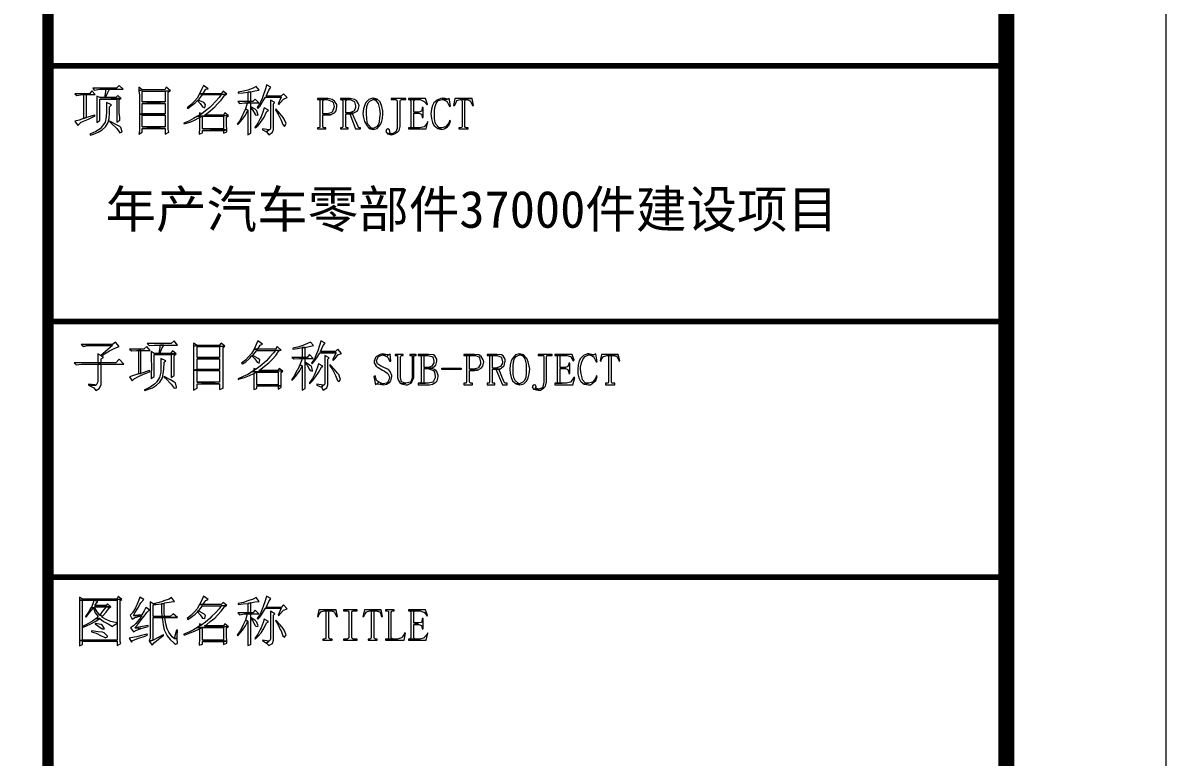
# Model space of a CAD drawing. Header units: millimetres. Extents: x 53009415 to 54059915, y 20499171 to 20796171.
# Drawn here: x 53604129 to 53639915, y 20574535 to 20597520 of the extents above; entities that cross this region are included whole.
import ezdxf

# ---------------------------------------------------------------- set-up
doc = ezdxf.new("R2010")
doc.units = ezdxf.units.MM
doc.header["$LTSCALE"] = 1000
doc.layers.add('PUB_TEXT', color=7, linetype='Continuous')
doc.layers.add('ROAD', color=2, linetype='Continuous')
doc.layers.add('PUB_TITLE', color=7, linetype='Continuous', lineweight=20)
doc.styles.add('HZST', font='')
doc.styles.get('HZST').set_extended_font_data('SimSun')

# ---------------------------------------------------------------- blocks, each defined once
blk = doc.blocks.new('a1')
at = {"layer": 'PUB_TITLE'}
for points in [[(50422310, 18549330), (50506410, 18549330), (50506410, 18608730), (50422310, 18608730)], [(50499410, 18550330), (50505410, 18550330), (50505410, 18607730), (50499410, 18607730)]]:
    blk.add_lwpolyline(points, close=True, dxfattribs=at)
at = {"layer": 'PUB_TITLE', "const_width": 100}
blk.add_lwpolyline([(50424810, 18550330), (50505410, 18550330), (50505410, 18607730), (50424810, 18607730)], close=True, dxfattribs=at)
at = {"layer": 'PUB_TITLE'}
for points, const_width in [([(50499410, 18607730), (50499410, 18550330)], 70), ([(50499410, 18568730), (50505410, 18568730)], 35), ([(50499410, 18567130), (50505410, 18567130)], 35), ([(50499410, 18565530), (50505410, 18565530)], 35)]:
    blk.add_lwpolyline(points, dxfattribs=dict(at, const_width=const_width))
at = {"layer": 'PUB_TITLE', "lineweight": 0}
for points in [[(50499684.7, 18568574.9), (50499669.4, 18568556.5), (50499577.5, 18568556.5), (50499589.8, 18568544.2), (50499589.8, 18568544.2), (50499623.5, 18568550.4), (50499632.7, 18568550.4), (50499651, 18568550.4), (50499706.2, 18568550.4)], [(50499856.2, 18568608.6), (50499837.9, 18568590.2), (50499690.9, 18568590.2), (50499700, 18568577.9), (50499700, 18568577.9), (50499733.7, 18568584.1), (50499770.5, 18568584.1), (50499795, 18568584.1), (50499880.7, 18568584.1)], [(50499795, 18568584.1), (50499770.5, 18568584.1), (50499770.5, 18568568.7), (50499764.4, 18568532), (50499733.7, 18568532), (50499770.5, 18568532), (50499782.7, 18568559.6)], [(50499978.8, 18568596.3), (50499978.8, 18568574.9), (50500000.2, 18568581)], [(50500150.3, 18568596.3), (50500141.1, 18568581), (50500000.2, 18568581), (50499978.8, 18568574.9), (50499981.8, 18568547.3), (50499981.8, 18568516.7), (50499981.8, 18568479.9), (50499981.8, 18568443.2), (50499981.8, 18568427.9), (50500000.2, 18568430.9), (50500000.2, 18568495.2), (50500144.1, 18568495.2), (50500000.2, 18568504.4), (50500000.2, 18568571.8), (50500144.1, 18568571.8), (50500177.8, 18568574.9)], [(50500177.8, 18568574.9), (50500144.1, 18568571.8), (50500144.1, 18568504.4), (50500000.2, 18568504.4), (50500144.1, 18568495.2), (50500144.1, 18568430.9), (50500000.2, 18568430.9), (50499981.8, 18568427.9), (50500144.1, 18568421.7), (50500144.1, 18568348.2), (50500000.2, 18568348.2), (50500144.1, 18568339), (50500144.1, 18568302.3), (50500165.6, 18568314.5), (50500162.5, 18568332.9), (50500162.5, 18568369.7), (50500162.5, 18568565.7)], [(50500505.6, 18568571.8), (50500493.3, 18568556.5), (50500380, 18568556.5), (50500358.5, 18568556.5), (50500343.2, 18568528.9), (50500327.9, 18568510.6), (50500303.4, 18568486), (50500282, 18568467.7), (50500285, 18568464.6), (50500306.5, 18568479.9), (50500331, 18568498.3), (50500346.3, 18568513.6), (50500349.4, 18568516.7), (50500355.5, 18568522.8), (50500376.9, 18568550.4), (50500493.3, 18568550.4), (50500530.1, 18568553.4)], [(50500383, 18568608.6), (50500373.9, 18568587.1), (50500358.5, 18568556.5), (50500380, 18568556.5), (50500398.4, 18568584.1), (50500413.7, 18568587.1)], [(50500713.8, 18568602.4), (50500695.4, 18568590.2), (50500661.8, 18568577.9), (50500634.2, 18568571.8), (50500600.5, 18568565.7), (50500600.5, 18568559.6), (50500631.1, 18568562.6), (50500661.8, 18568565.7), (50500680.1, 18568568.7), (50500704.6, 18568574.9), (50500732.2, 18568577.9)], [(50500680.1, 18568568.7), (50500661.8, 18568565.7), (50500661.8, 18568507.5), (50500680.1, 18568507.5)], [(50500778.1, 18568611.6), (50500778.1, 18568608.6), (50500768.9, 18568581), (50500756.7, 18568544.2), (50500750.6, 18568525.9), (50500738.3, 18568498.3), (50500719.9, 18568470.7), (50500723, 18568464.6), (50500735.3, 18568476.9), (50500753.6, 18568504.4), (50500772, 18568535.1), (50500870, 18568535.1), (50500775.1, 18568541.2), (50500793.5, 18568577.9), (50500805.7, 18568596.3)], [(50499651, 18568550.4), (50499632.7, 18568550.4), (50499632.7, 18568400.3), (50499651, 18568406.4)], [(50499776.6, 18568501.4), (50499776.6, 18568473.8), (50499776.6, 18568443.2), (50499773.6, 18568412.5), (50499773.6, 18568412.5), (50499767.4, 18568378.9), (50499752.1, 18568354.4), (50499752.1, 18568354.4), (50499736.8, 18568336), (50499709.2, 18568320.7), (50499672.5, 18568302.3), (50499675.5, 18568296.2), (50499693.9, 18568302.3), (50499724.5, 18568314.5), (50499749.1, 18568329.8), (50499770.5, 18568348.2), (50499785.8, 18568375.8), (50499785.8, 18568378.9), (50499791.9, 18568400.3), (50499795, 18568434), (50499795, 18568473.8), (50499807.2, 18568486)], [(50499715.4, 18568541.2), (50499715.4, 18568522.8), (50499715.4, 18568489.1), (50499715.4, 18568455.4), (50499715.4, 18568437), (50499715.4, 18568403.4), (50499715.4, 18568375.8), (50499733.7, 18568388), (50499733.7, 18568522.8), (50499840.9, 18568522.8), (50499868.5, 18568525.9), (50499770.5, 18568532), (50499733.7, 18568532)], [(50499847.1, 18568544.2), (50499834.8, 18568532), (50499770.5, 18568532), (50499868.5, 18568525.9)], [(50499868.5, 18568525.9), (50499840.9, 18568522.8), (50499840.9, 18568378.9), (50499859.3, 18568391.1), (50499859.3, 18568406.4), (50499856.2, 18568437), (50499856.2, 18568519.7)], [(50500530.1, 18568553.4), (50500493.3, 18568550.4), (50500481, 18568532), (50500459.6, 18568507.5), (50500435.1, 18568483), (50500422.9, 18568470.7), (50500395.3, 18568449.3), (50500373.9, 18568430.9), (50500358.5, 18568421.7), (50500346.3, 18568415.6), (50500508.6, 18568415.6), (50500508.6, 18568336), (50500376.9, 18568336), (50500530.1, 18568329.8), (50500527, 18568360.5), (50500527, 18568409.5), (50500539.2, 18568418.7), (50500389.2, 18568421.7), (50500401.4, 18568430.9), (50500425.9, 18568449.3), (50500453.5, 18568473.8), (50500471.9, 18568492.2), (50500493.3, 18568516.7), (50500514.7, 18568544.2)], [(50500349.4, 18568516.7), (50500346.3, 18568513.6), (50500361.6, 18568495.2), (50500376.9, 18568473.8), (50500392.2, 18568467.7), (50500395.3, 18568489.1), (50500386.1, 18568501.4)], [(50500707.7, 18568522.8), (50500692.4, 18568507.5), (50500680.1, 18568507.5), (50500661.8, 18568507.5), (50500597.4, 18568507.5), (50500609.7, 18568495.2), (50500609.7, 18568495.2), (50500640.3, 18568498.3), (50500658.7, 18568498.3), (50500680.1, 18568498.3), (50500729.1, 18568498.3)], [(50500680.1, 18568498.3), (50500658.7, 18568498.3), (50500655.6, 18568489.1), (50500646.4, 18568461.5), (50500661.8, 18568452.4), (50500661.8, 18568418.7), (50500661.8, 18568378.9), (50500661.8, 18568348.2), (50500661.8, 18568320.7), (50500661.8, 18568299.2), (50500680.1, 18568308.4), (50500680.1, 18568326.8), (50500680.1, 18568351.3), (50500680.1, 18568385), (50500680.1, 18568421.7), (50500680.1, 18568467.7), (50500680.1, 18568473.8)], [(50500885.3, 18568556.5), (50500870, 18568541.2), (50500775.1, 18568541.2), (50500870, 18568535.1), (50500851.6, 18568492.2), (50500854.7, 18568489.1), (50500863.9, 18568498.3), (50500885.3, 18568522.8), (50500906.8, 18568532)], [(50500802.6, 18568516.7), (50500802.6, 18568510.6), (50500802.6, 18568492.2), (50500802.6, 18568464.6), (50500802.6, 18568430.9), (50500802.6, 18568391.1), (50500802.6, 18568339), (50500799.6, 18568329.8), (50500793.5, 18568329.8), (50500778.1, 18568317.6), (50500793.5, 18568299.2), (50500814.9, 18568314.5), (50500821, 18568332.9), (50500821, 18568492.2), (50500830.2, 18568501.4)], [(50501161, 18568525.9), (50501096.7, 18568525.9), (50501096.7, 18568519.7), (50501102.8, 18568519.7), (50501157.9, 18568519.7), (50501167.1, 18568516.7), (50501188.5, 18568507.5), (50501194.7, 18568501.4), (50501200.8, 18568476.9), (50501197.7, 18568461.5), (50501188.5, 18568440.1), (50501182.4, 18568437), (50501157.9, 18568430.9), (50501130.4, 18568430.9), (50501179.4, 18568424.8), (50501203.9, 18568437), (50501213, 18568449.3), (50501219.2, 18568476.9), (50501219.2, 18568489.1), (50501203.9, 18568510.6), (50501188.5, 18568519.7)], [(50501102.8, 18568519.7), (50501112, 18568516.7), (50501112, 18568510.6), (50501112, 18568351.3), (50501112, 18568345.2), (50501102.8, 18568342.1), (50501096.7, 18568342.1), (50501096.7, 18568336), (50501148.7, 18568336), (50501148.7, 18568342.1), (50501139.5, 18568342.1), (50501133.4, 18568345.2), (50501130.4, 18568351.3), (50501130.4, 18568424.8), (50501164, 18568424.8), (50501179.4, 18568424.8), (50501130.4, 18568430.9), (50501130.4, 18568510.6), (50501133.4, 18568516.7), (50501139.5, 18568519.7), (50501157.9, 18568519.7)], [(50501301.9, 18568525.9), (50501240.6, 18568525.9), (50501240.6, 18568519.7), (50501246.7, 18568519.7), (50501295.7, 18568519.7), (50501301.9, 18568519.7), (50501326.4, 18568507.5), (50501329.4, 18568504.4), (50501335.6, 18568479.9), (50501335.6, 18568470.7), (50501326.4, 18568446.2), (50501323.3, 18568446.2), (50501298.8, 18568437), (50501274.3, 18568437), (50501320.2, 18568434), (50501344.7, 18568446.2), (50501350.9, 18568455.4), (50501357, 18568479.9), (50501353.9, 18568492.2), (50501341.7, 18568513.6), (50501329.4, 18568519.7)], [(50501246.7, 18568519.7), (50501252.9, 18568516.7), (50501255.9, 18568510.6), (50501255.9, 18568351.3), (50501252.9, 18568345.2), (50501246.7, 18568342.1), (50501240.6, 18568342.1), (50501240.6, 18568336), (50501289.6, 18568336), (50501289.6, 18568342.1), (50501283.5, 18568342.1), (50501277.4, 18568345.2), (50501274.3, 18568351.3), (50501274.3, 18568430.9), (50501298.8, 18568430.9), (50501317.2, 18568430.9), (50501320.2, 18568434), (50501274.3, 18568437), (50501274.3, 18568510.6), (50501277.4, 18568516.7), (50501283.5, 18568519.7), (50501295.7, 18568519.7)], [(50501445.8, 18568528.9), (50501442.8, 18568528.9), (50501418.3, 18568519.7), (50501399.9, 18568501.4), (50501393.8, 18568486), (50501384.6, 18568461.5), (50501381.5, 18568430.9), (50501384.6, 18568406.4), (50501390.7, 18568381.9), (50501402.9, 18568360.5), (50501402.9, 18568360.5), (50501421.3, 18568339), (50501445.8, 18568339), (50501433.6, 18568342.1), (50501415.2, 18568363.5), (50501409.1, 18568375.8), (50501406, 18568400.3), (50501402.9, 18568430.9), (50501402.9, 18568449.3), (50501406, 18568476.9), (50501415.2, 18568498.3), (50501424.4, 18568510.6), (50501445.8, 18568519.7), (50501470.3, 18568522.8)], [(50501470.3, 18568522.8), (50501445.8, 18568519.7), (50501461.1, 18568516.7), (50501476.4, 18568495.2), (50501479.5, 18568486), (50501485.6, 18568461.5), (50501488.7, 18568430.9), (50501485.6, 18568406.4), (50501482.6, 18568378.9), (50501476.4, 18568360.5), (50501467.3, 18568348.2), (50501445.8, 18568339), (50501421.3, 18568339), (50501445.8, 18568332.9), (50501445.8, 18568332.9), (50501470.3, 18568339), (50501488.7, 18568360.5), (50501497.9, 18568375.8), (50501504, 18568400.3), (50501507.1, 18568430.9), (50501507.1, 18568449.3), (50501500.9, 18568476.9), (50501491.8, 18568498.3), (50501488.7, 18568504.4)], [(50501651, 18568525.9), (50501559.1, 18568525.9), (50501559.1, 18568519.7), (50501586.7, 18568519.7), (50501592.8, 18568516.7), (50501595.9, 18568510.6), (50501595.9, 18568351.3), (50501595.9, 18568339), (50501586.7, 18568317.6), (50501565.3, 18568305.3), (50501534.6, 18568305.3), (50501559.1, 18568299.2), (50501574.5, 18568302.3), (50501599, 18568314.5), (50501608.1, 18568326.8), (50501614.3, 18568351.3), (50501614.3, 18568510.6), (50501617.3, 18568516.7), (50501623.5, 18568519.7), (50501651, 18568519.7)], [(50501773.5, 18568525.9), (50501666.3, 18568525.9), (50501666.3, 18568519.7), (50501672.5, 18568519.7), (50501739.8, 18568519.7), (50501761.3, 18568510.6), (50501764.3, 18568507.5), (50501782.7, 18568486), (50501785.8, 18568489.1)], [(50501672.5, 18568519.7), (50501678.6, 18568516.7), (50501681.6, 18568510.6), (50501681.6, 18568351.3), (50501678.6, 18568345.2), (50501672.5, 18568342.1), (50501709.2, 18568342.1), (50501703.1, 18568345.2), (50501700, 18568351.3), (50501700, 18568434), (50501730.7, 18568434), (50501700, 18568440.1), (50501700, 18568510.6), (50501703.1, 18568516.7), (50501709.2, 18568519.7), (50501739.8, 18568519.7)], [(50501880.7, 18568528.9), (50501868.5, 18568525.9), (50501847, 18568516.7), (50501825.6, 18568498.3), (50501816.4, 18568483), (50501810.3, 18568458.5), (50501807.2, 18568430.9), (50501810.3, 18568400.3), (50501816.4, 18568375.8), (50501825.6, 18568357.4), (50501828.7, 18568354.4), (50501850.1, 18568339), (50501874.6, 18568342.1), (50501856.2, 18568345.2), (50501837.8, 18568366.6), (50501834.8, 18568375.8), (50501828.7, 18568400.3), (50501828.7, 18568430.9), (50501828.7, 18568446.2), (50501831.7, 18568470.7), (50501840.9, 18568495.2), (50501853.2, 18568513.6), (50501877.7, 18568519.7), (50501908.3, 18568522.8), (50501896, 18568525.9)], [(50501920.5, 18568528.9), (50501914.4, 18568522.8), (50501908.3, 18568522.8), (50501877.7, 18568519.7), (50501883.8, 18568519.7), (50501905.2, 18568510.6), (50501911.4, 18568501.4), (50501923.6, 18568476.9), (50501929.7, 18568479.9)], [(50502064.5, 18568525.9), (50501957.3, 18568525.9), (50501948.1, 18568483), (50501954.2, 18568483), (50501960.4, 18568492.2), (50501969.5, 18568513.6), (50501991, 18568519.7)], [(50501991, 18568519.7), (50502000.2, 18568516.7), (50502003.2, 18568507.5), (50502003.2, 18568351.3), (50502000.2, 18568345.2), (50501991, 18568342.1), (50501981.8, 18568342.1), (50501981.8, 18568336), (50502040, 18568336), (50502040, 18568342.1), (50502030.8, 18568342.1), (50502024.7, 18568345.2), (50502018.6, 18568351.3), (50502018.6, 18568507.5), (50502021.6, 18568516.7), (50502033.9, 18568519.7)], [(50502064.5, 18568525.9), (50501991, 18568519.7), (50502033.9, 18568519.7), (50502055.3, 18568510.6), (50502055.3, 18568510.6), (50502067.6, 18568483), (50502073.7, 18568483)], [(50499703.1, 18568421.7), (50499651, 18568406.4), (50499632.7, 18568400.3), (50499605.1, 18568391.1), (50499577.5, 18568385), (50499595.9, 18568357.4), (50499611.2, 18568372.7), (50499614.3, 18568375.8), (50499632.7, 18568385), (50499663.3, 18568397.2), (50499706.2, 18568418.7)], [(50499981.8, 18568427.9), (50499981.8, 18568388), (50499981.8, 18568354.4), (50499981.8, 18568326.8), (50499978.8, 18568302.3), (50500000.2, 18568314.5), (50500000.2, 18568339), (50500144.1, 18568339), (50500000.2, 18568348.2), (50500000.2, 18568421.7), (50500144.1, 18568421.7)], [(50500358.5, 18568437), (50500358.5, 18568421.7), (50500373.9, 18568430.9)], [(50500517.8, 18568437), (50500508.6, 18568421.7), (50500389.2, 18568421.7), (50500539.2, 18568418.7)], [(50500646.4, 18568461.5), (50500631.1, 18568430.9), (50500628.1, 18568421.7), (50500612.7, 18568391.1), (50500594.4, 18568366.6), (50500597.4, 18568363.5), (50500606.6, 18568372.7), (50500628.1, 18568397.2), (50500646.4, 18568421.7), (50500661.8, 18568452.4)], [(50500680.1, 18568473.8), (50500680.1, 18568467.7), (50500689.3, 18568455.4), (50500707.7, 18568427.9), (50500707.7, 18568424.8), (50500723, 18568421.7), (50500726.1, 18568421.7), (50500716.9, 18568449.3), (50500707.7, 18568458.5)], [(50500762.8, 18568467.7), (50500756.7, 18568446.2), (50500744.4, 18568412.5), (50500738.3, 18568400.3), (50500723, 18568372.7), (50500704.6, 18568345.2), (50500707.7, 18568342.1), (50500726.1, 18568357.4), (50500744.4, 18568381.9), (50500762.8, 18568409.5), (50500778.1, 18568443.2), (50500790.4, 18568452.4)], [(50500836.3, 18568461.5), (50500833.3, 18568455.4), (50500851.6, 18568427.9), (50500863.9, 18568403.4), (50500870, 18568391.1), (50500879.2, 18568363.5), (50500891.5, 18568351.3), (50500900.6, 18568369.7), (50500888.4, 18568397.2), (50500882.3, 18568406.4), (50500863.9, 18568430.9)], [(50501317.2, 18568430.9), (50501298.8, 18568430.9), (50501335.6, 18568336), (50501366.2, 18568336), (50501366.2, 18568342.1), (50501360.1, 18568342.1), (50501353.9, 18568345.2), (50501350.9, 18568351.3)], [(50501758.2, 18568470.7), (50501752.1, 18568470.7), (50501752.1, 18568464.6), (50501749, 18568446.2), (50501730.7, 18568440.1), (50501700, 18568440.1), (50501730.7, 18568434), (50501749, 18568427.9), (50501752.1, 18568409.5), (50501752.1, 18568406.4), (50501758.2, 18568406.4)], [(50499798.1, 18568385), (50499795, 18568381.9), (50499813.4, 18568363.5), (50499834.8, 18568345.2), (50499840.9, 18568339), (50499859.3, 18568311.5), (50499874.6, 18568317.6), (50499874.6, 18568317.6), (50499865.4, 18568345.2), (50499859.3, 18568351.3), (50499834.8, 18568363.5)], [(50500346.3, 18568415.6), (50500321.8, 18568400.3), (50500291.2, 18568385), (50500260.5, 18568372.7), (50500260.5, 18568369.7), (50500269.7, 18568369.7), (50500300.3, 18568378.9), (50500327.9, 18568391.1), (50500358.5, 18568406.4), (50500376.9, 18568415.6), (50500508.6, 18568415.6)], [(50500376.9, 18568415.6), (50500358.5, 18568406.4), (50500358.5, 18568363.5), (50500358.5, 18568342.1), (50500355.5, 18568302.3), (50500376.9, 18568311.5), (50500376.9, 18568326.8), (50500508.6, 18568326.8), (50500530.1, 18568329.8), (50500376.9, 18568336)], [(50501785.8, 18568381.9), (50501782.7, 18568372.7), (50501767.4, 18568351.3), (50501764.3, 18568348.2), (50501736.8, 18568342.1), (50501709.2, 18568342.1), (50501672.5, 18568342.1), (50501666.3, 18568342.1), (50501666.3, 18568336), (50501776.6, 18568336), (50501788.8, 18568378.9)], [(50501923.6, 18568391.1), (50501920.5, 18568375.8), (50501905.2, 18568354.4), (50501899.1, 18568348.2), (50501874.6, 18568342.1), (50501850.1, 18568339), (50501874.6, 18568332.9), (50501889.9, 18568336), (50501911.4, 18568348.2), (50501920.5, 18568360.5), (50501929.7, 18568385)], [(50500530.1, 18568329.8), (50500508.6, 18568326.8), (50500508.6, 18568308.4), (50500530.1, 18568317.6)], [(50500753.6, 18568336), (50500753.6, 18568329.8), (50500778.1, 18568317.6), (50500793.5, 18568329.8)], [(50501537.7, 18568336), (50501528.5, 18568332.9), (50501525.4, 18568320.7), (50501534.6, 18568305.3), (50501534.6, 18568305.3), (50501565.3, 18568305.3), (50501553, 18568308.4), (50501546.9, 18568314.5), (50501550, 18568317.6), (50501550, 18568320.7), (50501546.9, 18568329.8)], [(50499831.7, 18567000.6), (50499813.4, 18566985.3), (50499617.4, 18566985.3), (50499813.4, 18566979.2), (50499739.9, 18566917.9), (50499746, 18566911.8), (50499764.4, 18566927.1), (50499795, 18566945.5), (50499816.4, 18566957.7), (50499828.7, 18566963.9), (50499856.2, 18566973)], [(50500199.3, 18567009.8), (50500180.9, 18566991.4), (50500030.8, 18566991.4), (50500043.1, 18566979.2), (50500043.1, 18566979.2), (50500073.7, 18566982.2), (50500110.5, 18566982.2), (50500135, 18566982.2), (50500220.7, 18566982.2)], [(50500321.8, 18566994.5), (50500321.8, 18566976.1), (50500343.2, 18566979.2)], [(50500493.3, 18566994.5), (50500481, 18566979.2), (50500343.2, 18566979.2), (50500321.8, 18566976.1), (50500321.8, 18566948.5), (50500321.8, 18566914.9), (50500321.8, 18566881.2), (50500321.8, 18566844.4), (50500321.8, 18566826), (50500343.2, 18566829.1), (50500343.2, 18566896.5), (50500484.1, 18566896.5), (50500343.2, 18566905.7), (50500343.2, 18566973), (50500484.1, 18566973), (50500517.8, 18566976.1)], [(50500723, 18567009.8), (50500713.8, 18566985.3), (50500701.6, 18566957.7), (50500723, 18566957.7), (50500738.3, 18566982.2), (50500753.6, 18566988.4)], [(50501053.8, 18567000.6), (50501035.4, 18566991.4), (50501004.8, 18566979.2), (50500974.2, 18566970), (50500943.5, 18566963.9), (50500943.5, 18566957.7), (50500971.1, 18566960.8), (50501001.7, 18566966.9), (50501020.1, 18566966.9), (50501044.6, 18566973), (50501072.2, 18566979.2)], [(50501118.1, 18567009.8), (50501118.1, 18567006.7), (50501108.9, 18566979.2), (50501099.7, 18566945.5), (50501090.5, 18566927.1), (50501078.3, 18566896.5), (50501059.9, 18566868.9), (50501063, 18566865.9), (50501075.2, 18566878.1), (50501093.6, 18566902.6), (50501112, 18566933.2), (50501213, 18566933.2), (50501115, 18566942.4), (50501133.4, 18566979.2), (50501145.7, 18566994.5)], [(50499617.4, 18566985.3), (50499629.6, 18566973), (50499629.6, 18566973), (50499660.2, 18566979.2), (50499813.4, 18566979.2)], [(50499721.5, 18566927.1), (50499721.5, 18566902.6), (50499721.5, 18566872), (50499742.9, 18566872), (50499742.9, 18566896.5), (50499758.2, 18566905.7), (50499746, 18566911.8), (50499739.9, 18566917.9)], [(50500027.8, 18566973), (50500009.4, 18566957.7), (50499920.6, 18566957.7), (50499932.8, 18566945.5), (50499932.8, 18566945.5), (50499963.4, 18566948.5), (50499975.7, 18566948.5), (50499991, 18566948.5), (50500049.2, 18566948.5)], [(50499991, 18566948.5), (50499975.7, 18566948.5), (50499975.7, 18566801.5), (50499991, 18566804.6)], [(50500055.3, 18566942.4), (50500055.3, 18566921), (50500055.3, 18566890.4), (50500058.4, 18566856.7), (50500058.4, 18566838.3), (50500055.3, 18566804.6), (50500055.3, 18566774), (50500073.7, 18566786.2), (50500073.7, 18566924), (50500180.9, 18566924), (50500211.5, 18566927.1), (50500110.5, 18566930.2), (50500073.7, 18566930.2)], [(50500135, 18566982.2), (50500110.5, 18566982.2), (50500110.5, 18566970), (50500104.3, 18566930.2), (50500073.7, 18566930.2), (50500110.5, 18566930.2), (50500122.7, 18566960.8)], [(50500190.1, 18566945.5), (50500177.8, 18566930.2), (50500110.5, 18566930.2), (50500211.5, 18566927.1)], [(50500211.5, 18566927.1), (50500180.9, 18566924), (50500180.9, 18566780.1), (50500199.3, 18566792.3), (50500199.3, 18566804.6), (50500199.3, 18566838.3), (50500199.3, 18566917.9)], [(50500517.8, 18566976.1), (50500484.1, 18566973), (50500484.1, 18566905.7), (50500343.2, 18566905.7), (50500484.1, 18566896.5), (50500484.1, 18566829.1), (50500343.2, 18566829.1), (50500321.8, 18566826), (50500484.1, 18566823), (50500484.1, 18566749.5), (50500343.2, 18566749.5), (50500484.1, 18566740.3), (50500484.1, 18566703.5), (50500505.6, 18566712.7), (50500505.6, 18566731.1), (50500505.6, 18566770.9), (50500505.6, 18566966.9)], [(50500845.5, 18566973), (50500833.3, 18566957.7), (50500723, 18566957.7), (50500701.6, 18566957.7), (50500683.2, 18566930.2), (50500667.9, 18566911.8), (50500646.4, 18566887.3), (50500621.9, 18566868.9), (50500628.1, 18566865.9), (50500649.5, 18566878.1), (50500670.9, 18566899.5), (50500686.3, 18566914.9), (50500692.4, 18566917.9), (50500695.4, 18566921), (50500716.9, 18566948.5), (50500833.3, 18566948.5), (50500870, 18566951.6)], [(50500692.4, 18566917.9), (50500686.3, 18566914.9), (50500704.6, 18566896.5), (50500719.9, 18566875), (50500732.2, 18566868.9), (50500735.3, 18566890.4), (50500726.1, 18566899.5)], [(50500870, 18566951.6), (50500833.3, 18566948.5), (50500821, 18566933.2), (50500799.6, 18566908.7), (50500778.1, 18566884.2), (50500762.8, 18566872), (50500738.3, 18566850.5), (50500713.8, 18566832.2), (50500698.5, 18566823), (50500689.3, 18566816.8), (50500851.6, 18566813.8), (50500851.6, 18566734.2), (50500716.9, 18566734.2), (50500870, 18566728), (50500870, 18566761.7), (50500870, 18566810.7), (50500879.2, 18566819.9), (50500729.1, 18566823), (50500741.4, 18566832.2), (50500765.9, 18566850.5), (50500793.5, 18566872), (50500814.9, 18566893.4), (50500836.3, 18566917.9), (50500854.7, 18566945.5)], [(50501047.7, 18566924), (50501032.3, 18566905.7), (50501020.1, 18566905.7), (50501001.7, 18566905.7), (50500937.4, 18566905.7), (50500949.7, 18566896.5), (50500949.7, 18566896.5), (50500983.3, 18566899.5), (50500998.7, 18566899.5), (50501020.1, 18566899.5), (50501069.1, 18566899.5)], [(50501020.1, 18566966.9), (50501001.7, 18566966.9), (50501001.7, 18566905.7), (50501020.1, 18566905.7)], [(50501225.3, 18566957.7), (50501210, 18566942.4), (50501115, 18566942.4), (50501213, 18566933.2), (50501191.6, 18566890.4), (50501197.7, 18566887.3), (50501206.9, 18566899.5), (50501225.3, 18566921), (50501246.7, 18566930.2)], [(50501142.6, 18566917.9), (50501142.6, 18566911.8), (50501142.6, 18566893.4), (50501142.6, 18566865.9), (50501142.6, 18566832.2), (50501142.6, 18566789.3), (50501142.6, 18566740.3), (50501139.5, 18566731.1), (50501133.4, 18566731.1), (50501121.2, 18566718.8), (50501133.4, 18566700.5), (50501154.9, 18566715.8), (50501161, 18566734.2), (50501161, 18566893.4), (50501170.2, 18566902.6)], [(50501507.1, 18566927.1), (50501488.7, 18566924), (50501467.3, 18566911.8), (50501461.1, 18566905.7), (50501451.9, 18566881.2), (50501451.9, 18566872), (50501464.2, 18566850.5), (50501476.4, 18566841.4), (50501504, 18566826), (50501516.3, 18566819.9), (50501537.7, 18566804.6), (50501546.9, 18566783.2), (50501546.9, 18566774), (50501537.7, 18566752.5), (50501534.6, 18566746.4), (50501510.1, 18566740.3), (50501488.7, 18566737.2), (50501510.1, 18566734.2), (50501528.5, 18566737.2), (50501550, 18566749.5), (50501556.1, 18566758.7), (50501562.2, 18566783.2), (50501562.2, 18566792.3), (50501553, 18566816.8), (50501540.8, 18566829.1), (50501513.2, 18566841.4), (50501491.8, 18566853.6), (50501473.4, 18566865.9), (50501467.3, 18566884.2), (50501467.3, 18566884.2), (50501476.4, 18566908.7), (50501479.5, 18566911.8), (50501504, 18566921), (50501525.4, 18566924)], [(50501525.4, 18566924), (50501504, 18566921), (50501507.1, 18566921), (50501531.6, 18566911.8), (50501540.8, 18566921)], [(50501553, 18566927.1), (50501546.9, 18566921), (50501540.8, 18566921), (50501531.6, 18566911.8), (50501537.7, 18566905.7), (50501550, 18566881.2), (50501556.1, 18566881.2)], [(50501632.6, 18566924), (50501583.6, 18566924), (50501583.6, 18566917.9), (50501589.8, 18566917.9), (50501599, 18566917.9), (50501599, 18566908.7), (50501599, 18566780.1), (50501602, 18566764.8), (50501614.3, 18566743.3), (50501623.5, 18566740.3), (50501651, 18566743.3), (50501626.5, 18566749.5), (50501623.5, 18566752.5), (50501617.3, 18566780.1), (50501617.3, 18566908.7), (50501620.4, 18566917.9), (50501626.5, 18566917.9), (50501632.6, 18566917.9)], [(50501715.3, 18566924), (50501675.5, 18566924), (50501675.5, 18566917.9), (50501684.7, 18566917.9), (50501690.8, 18566917.9), (50501690.8, 18566908.7), (50501690.8, 18566780.1), (50501690.8, 18566777), (50501681.6, 18566752.5), (50501678.6, 18566749.5), (50501651, 18566743.3), (50501623.5, 18566740.3), (50501651, 18566734.2), (50501660.2, 18566734.2), (50501684.7, 18566746.4), (50501690.8, 18566755.6), (50501700, 18566780.1), (50501700, 18566908.7), (50501700, 18566917.9), (50501709.2, 18566917.9), (50501715.3, 18566917.9)], [(50501791.9, 18566924), (50501727.6, 18566924), (50501727.6, 18566917.9), (50501733.7, 18566917.9), (50501785.8, 18566917.9), (50501788.8, 18566917.9), (50501813.3, 18566911.8), (50501819.5, 18566908.7), (50501825.6, 18566881.2), (50501825.6, 18566872), (50501813.3, 18566850.5), (50501791.9, 18566841.4), (50501764.3, 18566841.4), (50501810.3, 18566838.3), (50501819.5, 18566841.4), (50501837.8, 18566856.7), (50501844, 18566881.2), (50501844, 18566893.4), (50501831.7, 18566914.9), (50501822.5, 18566921)], [(50501733.7, 18566917.9), (50501742.9, 18566917.9), (50501746, 18566908.7), (50501746, 18566752.5), (50501742.9, 18566743.3), (50501736.8, 18566743.3), (50501773.5, 18566743.3), (50501767.4, 18566743.3), (50501764.3, 18566752.5), (50501764.3, 18566835.2), (50501788.8, 18566835.2), (50501810.3, 18566838.3), (50501764.3, 18566841.4), (50501764.3, 18566908.7), (50501764.3, 18566917.9), (50501773.5, 18566917.9), (50501785.8, 18566917.9)], [(50502079.8, 18566924), (50502012.4, 18566924), (50502012.4, 18566917.9), (50502018.6, 18566917.9), (50502073.7, 18566917.9), (50502085.9, 18566917.9), (50502107.4, 18566908.7), (50502110.4, 18566902.6), (50502116.6, 18566875), (50502116.6, 18566862.8), (50502104.3, 18566841.4), (50502101.2, 18566838.3), (50502076.7, 18566832.2), (50502049.2, 18566832.2), (50502098.2, 18566826), (50502122.7, 18566838.3), (50502131.9, 18566850.5), (50502138, 18566878.1), (50502134.9, 18566890.4), (50502122.7, 18566911.8), (50502107.4, 18566921)], [(50502018.6, 18566917.9), (50502027.7, 18566917.9), (50502030.8, 18566908.7), (50502030.8, 18566752.5), (50502027.7, 18566743.3), (50502021.6, 18566743.3), (50502012.4, 18566743.3), (50502012.4, 18566734.2), (50502067.6, 18566734.2), (50502067.6, 18566743.3), (50502058.4, 18566743.3), (50502052.2, 18566743.3), (50502049.2, 18566752.5), (50502049.2, 18566823), (50502082.9, 18566823), (50502098.2, 18566826), (50502049.2, 18566832.2), (50502049.2, 18566908.7), (50502052.2, 18566917.9), (50502058.4, 18566917.9), (50502073.7, 18566917.9)], [(50502220.7, 18566924), (50502159.4, 18566924), (50502159.4, 18566917.9), (50502165.6, 18566917.9), (50502214.6, 18566917.9), (50502220.7, 18566917.9), (50502245.2, 18566908.7), (50502248.3, 18566905.7), (50502254.4, 18566878.1), (50502254.4, 18566868.9), (50502242.1, 18566847.5), (50502242.1, 18566847.5), (50502214.6, 18566838.3), (50502193.1, 18566838.3), (50502239.1, 18566832.2), (50502260.5, 18566847.5), (50502266.6, 18566853.6), (50502272.8, 18566881.2), (50502272.8, 18566893.4), (50502260.5, 18566914.9), (50502248.3, 18566921)], [(50502165.6, 18566917.9), (50502171.7, 18566917.9), (50502174.8, 18566908.7), (50502174.8, 18566752.5), (50502171.7, 18566743.3), (50502165.6, 18566743.3), (50502159.4, 18566743.3), (50502159.4, 18566734.2), (50502208.4, 18566734.2), (50502208.4, 18566743.3), (50502199.3, 18566743.3), (50502193.1, 18566743.3), (50502193.1, 18566752.5), (50502193.1, 18566832.2), (50502214.6, 18566832.2), (50502232.9, 18566832.2), (50502239.1, 18566832.2), (50502193.1, 18566838.3), (50502193.1, 18566908.7), (50502193.1, 18566917.9), (50502202.3, 18566917.9), (50502214.6, 18566917.9)], [(50502361.6, 18566927.1), (50502361.6, 18566927.1), (50502337.1, 18566921), (50502318.7, 18566899.5), (50502309.5, 18566884.2), (50502303.4, 18566859.7), (50502300.3, 18566832.2), (50502303.4, 18566807.7), (50502309.5, 18566780.1), (50502318.7, 18566758.7), (50502318.7, 18566758.7), (50502340.1, 18566740.3), (50502361.6, 18566740.3), (50502352.4, 18566743.3), (50502334, 18566761.7), (50502327.9, 18566774), (50502321.8, 18566798.5), (50502321.8, 18566832.2), (50502321.8, 18566850.5), (50502324.8, 18566878.1), (50502331, 18566899.5), (50502340.1, 18566911.8), (50502361.6, 18566921), (50502386.1, 18566921)], [(50502386.1, 18566921), (50502361.6, 18566921), (50502380, 18566917.9), (50502395.3, 18566896.5), (50502398.3, 18566887.3), (50502404.5, 18566862.8), (50502404.5, 18566832.2), (50502404.5, 18566807.7), (50502401.4, 18566780.1), (50502392.2, 18566761.7), (50502383, 18566749.5), (50502361.6, 18566740.3), (50502340.1, 18566740.3), (50502361.6, 18566734.2), (50502364.6, 18566734.2), (50502389.1, 18566740.3), (50502407.5, 18566758.7), (50502416.7, 18566777), (50502422.8, 18566801.5), (50502425.9, 18566832.2), (50502422.8, 18566850.5), (50502416.7, 18566878.1), (50502407.5, 18566899.5), (50502404.5, 18566902.6)], [(50502566.8, 18566924), (50502478, 18566924), (50502478, 18566917.9), (50502502.5, 18566917.9), (50502511.7, 18566917.9), (50502514.7, 18566908.7), (50502514.7, 18566752.5), (50502511.7, 18566737.2), (50502505.5, 18566715.8), (50502481, 18566706.6), (50502450.4, 18566706.6), (50502478, 18566700.5), (50502493.3, 18566700.5), (50502514.7, 18566715.8), (50502523.9, 18566725), (50502530, 18566752.5), (50502530, 18566908.7), (50502533.1, 18566917.9), (50502542.3, 18566917.9), (50502566.8, 18566917.9)], [(50502692.4, 18566924), (50502582.1, 18566924), (50502582.1, 18566917.9), (50502588.2, 18566917.9), (50502658.7, 18566917.9), (50502680.1, 18566911.8), (50502683.2, 18566908.7), (50502698.5, 18566884.2), (50502704.6, 18566887.3)], [(50502588.2, 18566917.9), (50502597.4, 18566917.9), (50502597.4, 18566908.7), (50502597.4, 18566752.5), (50502597.4, 18566743.3), (50502591.3, 18566743.3), (50502628, 18566743.3), (50502618.9, 18566743.3), (50502615.8, 18566752.5), (50502615.8, 18566835.2), (50502649.5, 18566835.2), (50502615.8, 18566841.4), (50502615.8, 18566908.7), (50502618.9, 18566917.9), (50502628, 18566917.9), (50502658.7, 18566917.9)], [(50502796.5, 18566927.1), (50502787.3, 18566927.1), (50502762.8, 18566917.9), (50502744.4, 18566899.5), (50502735.2, 18566884.2), (50502729.1, 18566859.7), (50502726, 18566829.1), (50502726, 18566801.5), (50502732.2, 18566777), (50502744.4, 18566755.6), (50502747.5, 18566752.5), (50502765.9, 18566737.2), (50502793.4, 18566743.3), (50502772, 18566746.4), (50502756.7, 18566764.8), (50502753.6, 18566777), (50502747.5, 18566801.5), (50502744.4, 18566832.2), (50502744.4, 18566844.4), (50502750.6, 18566872), (50502759.7, 18566896.5), (50502772, 18566911.8), (50502793.4, 18566921), (50502827.1, 18566921), (50502811.8, 18566924)], [(50502839.4, 18566927.1), (50502833.2, 18566924), (50502827.1, 18566921), (50502793.4, 18566921), (50502802.6, 18566921), (50502824.1, 18566908.7), (50502830.2, 18566902.6), (50502842.4, 18566878.1), (50502848.6, 18566878.1)], [(50502980.3, 18566924), (50502876.1, 18566924), (50502866.9, 18566884.2), (50502873.1, 18566881.2), (50502876.1, 18566893.4), (50502888.4, 18566911.8), (50502909.8, 18566917.9)], [(50502909.8, 18566917.9), (50502919, 18566917.9), (50502919, 18566908.7), (50502919, 18566752.5), (50502915.9, 18566743.3), (50502909.8, 18566743.3), (50502900.6, 18566743.3), (50502900.6, 18566734.2), (50502958.8, 18566734.2), (50502958.8, 18566743.3), (50502946.6, 18566743.3), (50502940.4, 18566743.3), (50502937.4, 18566752.5), (50502937.4, 18566905.7), (50502937.4, 18566917.9), (50502949.6, 18566917.9)], [(50502980.3, 18566924), (50502909.8, 18566917.9), (50502949.6, 18566917.9), (50502971.1, 18566911.8), (50502974.1, 18566908.7), (50502986.4, 18566881.2), (50502989.4, 18566884.2)], [(50499856.2, 18566893.4), (50499834.8, 18566872), (50499742.9, 18566872), (50499721.5, 18566872), (50499574.5, 18566872), (50499586.7, 18566859.7), (50499586.7, 18566859.7), (50499620.4, 18566862.8), (50499721.5, 18566862.8), (50499742.9, 18566862.8), (50499883.8, 18566862.8)], [(50499742.9, 18566862.8), (50499721.5, 18566862.8), (50499721.5, 18566752.5), (50499712.3, 18566731.1), (50499663.3, 18566731.1), (50499697, 18566715.8), (50499709.2, 18566697.4), (50499730.7, 18566709.7), (50499742.9, 18566734.2)], [(50500116.6, 18566899.5), (50500116.6, 18566875), (50500116.6, 18566841.4), (50500116.6, 18566813.8), (50500116.6, 18566813.8), (50500107.4, 18566780.1), (50500092.1, 18566752.5), (50500092.1, 18566752.5), (50500076.8, 18566737.2), (50500049.2, 18566718.8), (50500012.4, 18566700.5), (50500015.5, 18566697.4), (50500033.9, 18566703.5), (50500064.5, 18566715.8), (50500089, 18566731.1), (50500110.5, 18566749.5), (50500125.8, 18566777), (50500125.8, 18566777), (50500131.9, 18566801.5), (50500135, 18566832.2), (50500138, 18566875), (50500147.2, 18566884.2)], [(50500986.4, 18566859.7), (50500974.2, 18566829.1), (50500968, 18566823), (50500952.7, 18566792.3), (50500937.4, 18566767.8), (50500937.4, 18566761.7), (50500949.7, 18566774), (50500968, 18566795.4), (50500986.4, 18566823), (50501001.7, 18566853.6)], [(50501020.1, 18566899.5), (50500998.7, 18566899.5), (50500998.7, 18566890.4), (50500986.4, 18566859.7), (50501001.7, 18566853.6), (50501001.7, 18566819.9), (50501001.7, 18566780.1), (50501001.7, 18566746.4), (50501001.7, 18566721.9), (50501001.7, 18566700.5), (50501020.1, 18566709.7), (50501020.1, 18566725), (50501020.1, 18566752.5), (50501020.1, 18566783.2), (50501020.1, 18566823), (50501020.1, 18566868.9), (50501020.1, 18566875)], [(50501020.1, 18566875), (50501020.1, 18566868.9), (50501032.3, 18566856.7), (50501047.7, 18566829.1), (50501050.7, 18566823), (50501066, 18566819.9), (50501066, 18566823), (50501059.9, 18566850.5), (50501047.7, 18566856.7)], [(50501102.8, 18566865.9), (50501096.7, 18566844.4), (50501084.4, 18566813.8), (50501081.3, 18566801.5), (50501066, 18566774), (50501047.7, 18566746.4), (50501047.7, 18566740.3), (50501066, 18566758.7), (50501084.4, 18566783.2), (50501102.8, 18566810.7), (50501121.2, 18566844.4), (50501130.4, 18566850.5)], [(50501176.3, 18566859.7), (50501173.2, 18566856.7), (50501191.6, 18566829.1), (50501203.9, 18566804.6), (50501210, 18566792.3), (50501222.2, 18566761.7), (50501231.4, 18566752.5), (50501240.6, 18566767.8), (50501231.4, 18566798.5), (50501222.2, 18566807.7), (50501203.9, 18566829.1)], [(50502677, 18566868.9), (50502670.9, 18566868.9), (50502670.9, 18566862.8), (50502664.8, 18566847.5), (50502649.5, 18566841.4), (50502615.8, 18566841.4), (50502649.5, 18566835.2), (50502664.8, 18566829.1), (50502670.9, 18566810.7), (50502670.9, 18566804.6), (50502677, 18566804.6)], [(50500046.1, 18566823), (50499991, 18566804.6), (50499975.7, 18566801.5), (50499945.1, 18566792.3), (50499920.6, 18566783.2), (50499935.9, 18566758.7), (50499951.2, 18566774), (50499954.3, 18566774), (50499972.6, 18566783.2), (50500003.3, 18566798.5), (50500049.2, 18566816.8)], [(50500138, 18566786.2), (50500135, 18566783.2), (50500156.4, 18566764.8), (50500174.8, 18566743.3), (50500180.9, 18566737.2), (50500199.3, 18566712.7), (50500214.6, 18566715.8), (50500214.6, 18566718.8), (50500208.5, 18566746.4), (50500199.3, 18566749.5), (50500177.8, 18566764.8)], [(50500321.8, 18566826), (50500321.8, 18566789.3), (50500321.8, 18566755.6), (50500321.8, 18566725), (50500321.8, 18566700.5), (50500343.2, 18566712.7), (50500343.2, 18566740.3), (50500484.1, 18566740.3), (50500343.2, 18566749.5), (50500343.2, 18566823), (50500484.1, 18566823)], [(50500689.3, 18566816.8), (50500661.8, 18566798.5), (50500631.1, 18566786.2), (50500600.5, 18566770.9), (50500600.5, 18566767.8), (50500609.7, 18566770.9), (50500640.3, 18566780.1), (50500670.9, 18566792.3), (50500698.5, 18566804.6), (50500716.9, 18566813.8), (50500851.6, 18566813.8)], [(50500698.5, 18566835.2), (50500698.5, 18566823), (50500713.8, 18566832.2)], [(50500716.9, 18566813.8), (50500698.5, 18566804.6), (50500698.5, 18566764.8), (50500698.5, 18566743.3), (50500698.5, 18566703.5), (50500716.9, 18566709.7), (50500716.9, 18566728), (50500851.6, 18566728), (50500870, 18566728), (50500716.9, 18566734.2)], [(50500857.8, 18566835.2), (50500848.6, 18566823), (50500729.1, 18566823), (50500879.2, 18566819.9)], [(50501458.1, 18566789.3), (50501448.9, 18566786.2), (50501461.1, 18566734.2), (50501467.3, 18566740.3), (50501473.4, 18566740.3), (50501479.5, 18566752.5), (50501467.3, 18566761.7)], [(50501810.3, 18566838.3), (50501788.8, 18566835.2), (50501801.1, 18566832.2), (50501822.5, 18566823), (50501828.7, 18566813.8), (50501834.8, 18566786.2), (50501834.8, 18566777), (50501822.5, 18566755.6), (50501819.5, 18566749.5), (50501791.9, 18566743.3), (50501773.5, 18566743.3), (50501736.8, 18566743.3), (50501727.6, 18566743.3), (50501727.6, 18566734.2), (50501798, 18566734.2), (50501816.4, 18566737.2), (50501837.8, 18566749.5), (50501847, 18566758.7), (50501853.2, 18566783.2), (50501853.2, 18566792.3), (50501844, 18566816.8), (50501837.8, 18566826)], [(50501874.6, 18566829.1), (50501874.6, 18566838.3), (50501997.1, 18566838.3), (50501997.1, 18566829.1), (50501874.6, 18566829.1)], [(50502232.9, 18566832.2), (50502214.6, 18566832.2), (50502254.4, 18566734.2), (50502285, 18566734.2), (50502285, 18566743.3), (50502278.9, 18566743.3), (50502272.8, 18566743.3), (50502266.6, 18566749.5)], [(50502701.5, 18566780.1), (50502698.5, 18566774), (50502683.2, 18566752.5), (50502680.1, 18566749.5), (50502655.6, 18566743.3), (50502628, 18566743.3), (50502591.3, 18566743.3), (50502582.1, 18566743.3), (50502582.1, 18566734.2), (50502695.4, 18566734.2), (50502707.7, 18566780.1)], [(50502842.4, 18566789.3), (50502839.4, 18566777), (50502824.1, 18566755.6), (50502817.9, 18566749.5), (50502793.4, 18566743.3), (50502765.9, 18566737.2), (50502793.4, 18566734.2), (50502805.7, 18566734.2), (50502827.1, 18566749.5), (50502839.4, 18566761.7), (50502848.6, 18566786.2)], [(50499663.3, 18566737.2), (50499663.3, 18566731.1), (50499712.3, 18566731.1), (50499703.1, 18566734.2)], [(50500870, 18566728), (50500851.6, 18566728), (50500851.6, 18566706.6), (50500870, 18566718.8)], [(50501093.6, 18566737.2), (50501093.6, 18566731.1), (50501121.2, 18566718.8), (50501133.4, 18566731.1)], [(50501479.5, 18566752.5), (50501473.4, 18566740.3), (50501488.7, 18566737.2), (50501510.1, 18566740.3), (50501504, 18566740.3)], [(50502453.5, 18566734.2), (50502447.3, 18566731.1), (50502441.2, 18566721.9), (50502450.4, 18566706.6), (50502450.4, 18566706.6), (50502481, 18566706.6), (50502468.8, 18566709.7), (50502462.7, 18566712.7), (50502465.7, 18566718.8), (50502465.7, 18566721.9), (50502462.7, 18566731.1)], [(50499608.2, 18565404.9), (50499608.2, 18565386.5), (50499844, 18565386.5), (50499844, 18565135.4), (50499626.5, 18565135.4), (50499608.2, 18565132.3), (50499844, 18565129.3), (50499844, 18565101.7), (50499865.4, 18565114), (50499862.4, 18565126.2), (50499862.4, 18565159.9), (50499862.4, 18565383.5), (50499871.6, 18565389.6), (50499626.5, 18565392.7)], [(50499608.2, 18565386.5), (50499608.2, 18565355.9), (50499608.2, 18565153.8), (50499608.2, 18565132.3), (50499626.5, 18565135.4), (50499626.5, 18565215), (50499626.5, 18565221.2), (50499626.5, 18565386.5), (50499697, 18565386.5), (50499700, 18565386.5), (50499844, 18565386.5)], [(50499850.1, 18565408), (50499840.9, 18565392.7), (50499626.5, 18565392.7), (50499871.6, 18565389.6)], [(50499700, 18565386.5), (50499697, 18565386.5), (50499693.9, 18565374.3), (50499681.7, 18565340.6), (50499678.6, 18565337.5), (50499693.9, 18565337.5), (50499706.2, 18565306.9), (50499724.5, 18565282.4), (50499712.3, 18565270.2), (50499733.7, 18565270.2), (50499758.2, 18565251.8), (50499785.8, 18565236.5), (50499813.4, 18565221.2), (50499816.4, 18565224.2), (50499840.9, 18565239.5), (50499840.9, 18565242.6), (50499831.7, 18565245.7), (50499801.1, 18565251.8), (50499773.6, 18565264), (50499746, 18565279.3), (50499752.1, 18565285.5), (50499733.7, 18565291.6), (50499718.4, 18565313), (50499700, 18565343.7), (50499773.6, 18565343.7), (50499804.2, 18565343.7), (50499703.1, 18565352.9), (50499715.4, 18565371.2), (50499721.5, 18565374.3)], [(50499782.7, 18565362), (50499773.6, 18565352.9), (50499703.1, 18565352.9), (50499804.2, 18565343.7)], [(50499804.2, 18565343.7), (50499773.6, 18565343.7), (50499752.1, 18565316.1), (50499733.7, 18565291.6), (50499752.1, 18565285.5), (50499773.6, 18565310), (50499791.9, 18565337.5)], [(50499984.9, 18565404.9), (50499981.8, 18565398.8), (50499972.6, 18565371.2), (50499957.3, 18565337.5), (50499938.9, 18565306.9), (50499923.6, 18565291.6), (50499935.9, 18565267.1), (50499957.3, 18565279.3), (50499963.4, 18565279.3), (50499997.1, 18565288.5), (50499945.1, 18565288.5), (50499954.3, 18565306.9), (50499972.6, 18565334.5), (50499984.9, 18565359), (50499991, 18565368.2), (50500009.4, 18565389.6)], [(50500049.2, 18565374.3), (50500049.2, 18565374.3), (50500049.2, 18565340.6), (50500049.2, 18565150.7), (50500043.1, 18565129.3), (50500067.6, 18565135.4), (50500067.6, 18565276.3), (50500122.7, 18565276.3), (50500141.1, 18565276.3), (50500220.7, 18565276.3), (50500067.6, 18565282.4), (50500067.6, 18565355.9), (50500086, 18565359), (50500067.6, 18565362)], [(50500184, 18565401.9), (50500168.6, 18565392.7), (50500135, 18565380.4), (50500128.8, 18565377.4), (50500098.2, 18565368.2), (50500067.6, 18565362), (50500086, 18565359), (50500119.6, 18565362), (50500138, 18565365.1), (50500141.1, 18565368.2), (50500180.9, 18565374.3), (50500202.3, 18565377.4)], [(50500138, 18565365.1), (50500119.6, 18565362), (50500119.6, 18565349.8), (50500119.6, 18565319.2), (50500122.7, 18565282.4), (50500141.1, 18565282.4), (50500138, 18565300.8), (50500138, 18565334.5)], [(50500505.6, 18565371.2), (50500493.3, 18565359), (50500380, 18565359), (50500358.5, 18565359), (50500343.2, 18565331.4), (50500327.9, 18565313), (50500303.4, 18565288.5), (50500282, 18565270.2), (50500285, 18565264), (50500306.5, 18565279.3), (50500331, 18565297.7), (50500346.3, 18565313), (50500349.4, 18565319.2), (50500355.5, 18565322.2), (50500376.9, 18565349.8), (50500493.3, 18565349.8), (50500530.1, 18565352.9)], [(50500530.1, 18565352.9), (50500493.3, 18565349.8), (50500481, 18565331.4), (50500459.6, 18565306.9), (50500435.1, 18565285.5), (50500422.9, 18565270.2), (50500395.3, 18565248.7), (50500373.9, 18565230.3), (50500358.5, 18565224.2), (50500346.3, 18565215), (50500508.6, 18565215), (50500508.6, 18565135.4), (50500376.9, 18565135.4), (50500530.1, 18565129.3), (50500527, 18565159.9), (50500527, 18565212), (50500539.2, 18565218.1), (50500389.2, 18565224.2), (50500401.4, 18565230.3), (50500425.9, 18565251.8), (50500453.5, 18565273.2), (50500471.9, 18565291.6), (50500493.3, 18565316.1), (50500514.7, 18565343.7)], [(50500383, 18565411), (50500373.9, 18565386.5), (50500358.5, 18565359), (50500380, 18565359), (50500398.4, 18565383.5), (50500413.7, 18565389.6)], [(50500713.8, 18565401.9), (50500695.4, 18565392.7), (50500661.8, 18565380.4), (50500634.2, 18565371.2), (50500600.5, 18565365.1), (50500600.5, 18565359), (50500631.1, 18565362), (50500661.8, 18565365.1), (50500680.1, 18565368.2), (50500704.6, 18565374.3), (50500732.2, 18565377.4)], [(50500680.1, 18565368.2), (50500661.8, 18565365.1), (50500661.8, 18565306.9), (50500680.1, 18565306.9)], [(50500778.1, 18565411), (50500778.1, 18565408), (50500768.9, 18565380.4), (50500756.7, 18565346.7), (50500750.6, 18565328.3), (50500738.3, 18565297.7), (50500719.9, 18565270.2), (50500723, 18565267.1), (50500735.3, 18565279.3), (50500753.6, 18565303.8), (50500772, 18565334.5), (50500870, 18565334.5), (50500775.1, 18565340.6), (50500793.5, 18565377.4), (50500805.7, 18565395.7)], [(50500885.3, 18565355.9), (50500870, 18565340.6), (50500775.1, 18565340.6), (50500870, 18565334.5), (50500851.6, 18565291.6), (50500854.7, 18565288.5), (50500863.9, 18565300.8), (50500885.3, 18565322.2), (50500906.8, 18565331.4)], [(50499712.3, 18565270.2), (50499687.8, 18565254.8), (50499660.2, 18565236.5), (50499626.5, 18565221.2), (50499626.5, 18565215), (50499651, 18565224.2), (50499678.6, 18565236.5), (50499706.2, 18565251.8), (50499733.7, 18565270.2)], [(50499678.6, 18565337.5), (50499663.3, 18565310), (50499644.9, 18565282.4), (50499648, 18565279.3), (50499654.1, 18565285.5), (50499672.5, 18565310), (50499693.9, 18565337.5)], [(50500021.6, 18565340.6), (50500012.4, 18565319.2), (50499997.1, 18565294.7), (50499945.1, 18565288.5), (50499997.1, 18565288.5), (50499981.8, 18565267.1), (50499960.4, 18565239.5), (50499945.1, 18565224.2), (50499926.7, 18565212), (50499945.1, 18565187.5), (50499945.1, 18565187.5), (50499963.4, 18565196.7), (50499994.1, 18565208.9), (50499954.3, 18565212), (50499969.6, 18565230.3), (50499987.9, 18565254.8), (50500009.4, 18565282.4), (50500030.8, 18565310), (50500046.1, 18565325.3)], [(50500193.2, 18565300.8), (50500174.8, 18565282.4), (50500141.1, 18565282.4), (50500122.7, 18565282.4), (50500067.6, 18565282.4), (50500220.7, 18565276.3)], [(50500141.1, 18565276.3), (50500122.7, 18565276.3), (50500125.8, 18565264), (50500131.9, 18565230.3), (50500138, 18565199.7), (50500150.3, 18565175.2), (50500156.4, 18565163), (50500174.8, 18565138.5), (50500199.3, 18565117), (50500208.5, 18565110.9), (50500220.7, 18565114), (50500217.7, 18565144.6), (50500199.3, 18565144.6), (50500187, 18565156.8), (50500165.6, 18565184.4), (50500156.4, 18565205.8), (50500147.2, 18565236.5)], [(50500349.4, 18565319.2), (50500346.3, 18565313), (50500361.6, 18565294.7), (50500376.9, 18565273.2), (50500392.2, 18565270.2), (50500395.3, 18565288.5), (50500386.1, 18565300.8)], [(50500707.7, 18565322.2), (50500692.4, 18565306.9), (50500680.1, 18565306.9), (50500661.8, 18565306.9), (50500597.4, 18565306.9), (50500609.7, 18565294.7), (50500609.7, 18565294.7), (50500640.3, 18565300.8), (50500658.7, 18565300.8), (50500680.1, 18565300.8), (50500729.1, 18565300.8)], [(50500680.1, 18565300.8), (50500658.7, 18565300.8), (50500655.6, 18565291.6), (50500646.4, 18565261), (50500661.8, 18565254.8), (50500661.8, 18565221.2), (50500661.8, 18565181.3), (50500661.8, 18565147.6), (50500661.8, 18565120.1), (50500661.8, 18565101.7), (50500680.1, 18565107.8), (50500680.1, 18565126.2), (50500680.1, 18565150.7), (50500680.1, 18565184.4), (50500680.1, 18565224.2), (50500680.1, 18565270.2), (50500680.1, 18565276.3)], [(50500680.1, 18565276.3), (50500680.1, 18565270.2), (50500689.3, 18565257.9), (50500707.7, 18565227.3), (50500707.7, 18565224.2), (50500723, 18565221.2), (50500726.1, 18565224.2), (50500716.9, 18565248.7), (50500707.7, 18565257.9)], [(50500802.6, 18565316.1), (50500802.6, 18565310), (50500802.6, 18565291.6), (50500802.6, 18565267.1), (50500802.6, 18565233.4), (50500802.6, 18565190.5), (50500802.6, 18565141.5), (50500799.6, 18565132.3), (50500793.5, 18565129.3), (50500778.1, 18565117), (50500793.5, 18565101.7), (50500814.9, 18565114), (50500821, 18565135.4), (50500821, 18565291.6), (50500830.2, 18565300.8)], [(50501213, 18565325.3), (50501105.9, 18565325.3), (50501096.7, 18565282.4), (50501102.8, 18565282.4), (50501105.9, 18565294.7), (50501118.1, 18565313), (50501139.5, 18565319.2)], [(50501139.5, 18565319.2), (50501148.7, 18565319.2), (50501148.7, 18565306.9), (50501148.7, 18565150.7), (50501148.7, 18565144.6), (50501139.5, 18565141.5), (50501130.4, 18565141.5), (50501130.4, 18565135.4), (50501188.5, 18565135.4), (50501188.5, 18565141.5), (50501176.3, 18565141.5), (50501170.2, 18565144.6), (50501167.1, 18565150.7), (50501167.1, 18565306.9), (50501170.2, 18565319.2), (50501182.4, 18565319.2)], [(50501213, 18565325.3), (50501139.5, 18565319.2), (50501182.4, 18565319.2), (50501200.8, 18565313), (50501203.9, 18565310), (50501216.1, 18565282.4), (50501222.2, 18565282.4)], [(50501344.7, 18565325.3), (50501259, 18565325.3), (50501259, 18565319.2), (50501283.5, 18565319.2), (50501289.6, 18565316.1), (50501292.7, 18565310), (50501292.7, 18565150.7), (50501289.6, 18565144.6), (50501283.5, 18565141.5), (50501259, 18565141.5), (50501259, 18565135.4), (50501344.7, 18565135.4), (50501344.7, 18565141.5), (50501320.2, 18565141.5), (50501314.1, 18565144.6), (50501311.1, 18565150.7), (50501311.1, 18565310), (50501314.1, 18565316.1), (50501320.2, 18565319.2), (50501344.7, 18565319.2)], [(50501494.8, 18565325.3), (50501390.7, 18565325.3), (50501381.5, 18565282.4), (50501387.6, 18565282.4), (50501390.7, 18565294.7), (50501402.9, 18565313), (50501424.4, 18565319.2)], [(50501424.4, 18565319.2), (50501433.6, 18565319.2), (50501433.6, 18565306.9), (50501433.6, 18565150.7), (50501430.5, 18565144.6), (50501424.4, 18565141.5), (50501415.2, 18565141.5), (50501415.2, 18565135.4), (50501470.3, 18565135.4), (50501470.3, 18565141.5), (50501461.1, 18565141.5), (50501455, 18565144.6), (50501451.9, 18565150.7), (50501451.9, 18565306.9), (50501451.9, 18565319.2), (50501464.2, 18565319.2)], [(50501494.8, 18565325.3), (50501424.4, 18565319.2), (50501464.2, 18565319.2), (50501485.6, 18565313), (50501488.7, 18565310), (50501497.9, 18565282.4), (50501504, 18565282.4)], [(50501577.5, 18565325.3), (50501522.4, 18565325.3), (50501522.4, 18565319.2), (50501531.6, 18565319.2), (50501540.8, 18565316.1), (50501540.8, 18565310), (50501540.8, 18565150.7), (50501540.8, 18565144.6), (50501531.6, 18565141.5), (50501568.3, 18565141.5), (50501562.2, 18565144.6), (50501559.1, 18565150.7), (50501559.1, 18565310), (50501562.2, 18565316.1), (50501568.3, 18565319.2), (50501577.5, 18565319.2)], [(50501773.5, 18565325.3), (50501666.3, 18565325.3), (50501666.3, 18565319.2), (50501672.5, 18565319.2), (50501739.8, 18565319.2), (50501761.3, 18565310), (50501764.3, 18565310), (50501782.7, 18565285.5), (50501785.8, 18565288.5)], [(50501672.5, 18565319.2), (50501678.6, 18565316.1), (50501681.6, 18565310), (50501681.6, 18565150.7), (50501678.6, 18565144.6), (50501672.5, 18565141.5), (50501709.2, 18565141.5), (50501703.1, 18565144.6), (50501700, 18565150.7), (50501700, 18565233.4), (50501730.7, 18565233.4), (50501700, 18565242.6), (50501700, 18565310), (50501703.1, 18565316.1), (50501709.2, 18565319.2), (50501739.8, 18565319.2)], [(50501758.2, 18565270.2), (50501752.1, 18565270.2), (50501752.1, 18565264), (50501749, 18565245.7), (50501730.7, 18565242.6), (50501700, 18565242.6), (50501730.7, 18565233.4), (50501749, 18565227.3), (50501752.1, 18565208.9), (50501752.1, 18565205.8), (50501758.2, 18565205.8)], [(50499706.2, 18565239.5), (50499706.2, 18565236.5), (50499727.6, 18565221.2), (50499749.1, 18565205.8), (50499764.4, 18565205.8), (50499752.1, 18565227.3), (50499742.9, 18565233.4)], [(50500037, 18565227.3), (50499954.3, 18565212), (50499994.1, 18565208.9), (50500037, 18565221.2)], [(50500346.3, 18565215), (50500321.8, 18565199.7), (50500291.2, 18565184.4), (50500260.5, 18565172.1), (50500260.5, 18565169.1), (50500269.7, 18565169.1), (50500300.3, 18565181.3), (50500327.9, 18565190.5), (50500358.5, 18565205.8), (50500376.9, 18565215), (50500508.6, 18565215)], [(50500376.9, 18565215), (50500358.5, 18565205.8), (50500358.5, 18565166), (50500358.5, 18565144.6), (50500355.5, 18565104.8), (50500376.9, 18565110.9), (50500376.9, 18565126.2), (50500508.6, 18565126.2), (50500530.1, 18565129.3), (50500376.9, 18565135.4)], [(50500358.5, 18565236.5), (50500358.5, 18565224.2), (50500373.9, 18565230.3)], [(50500517.8, 18565236.5), (50500508.6, 18565224.2), (50500389.2, 18565224.2), (50500539.2, 18565218.1)], [(50500646.4, 18565261), (50500631.1, 18565230.3), (50500628.1, 18565221.2), (50500612.7, 18565193.6), (50500594.4, 18565166), (50500597.4, 18565163), (50500606.6, 18565172.1), (50500628.1, 18565196.7), (50500646.4, 18565224.2), (50500661.8, 18565254.8)], [(50500762.8, 18565267.1), (50500756.7, 18565245.7), (50500744.4, 18565212), (50500738.3, 18565202.8), (50500723, 18565172.1), (50500704.6, 18565144.6), (50500707.7, 18565141.5), (50500726.1, 18565159.9), (50500744.4, 18565181.3), (50500762.8, 18565212), (50500778.1, 18565242.6), (50500790.4, 18565251.8)], [(50500836.3, 18565261), (50500833.3, 18565257.9), (50500851.6, 18565230.3), (50500863.9, 18565202.8), (50500870, 18565193.6), (50500879.2, 18565163), (50500891.5, 18565153.8), (50500900.6, 18565169.1), (50500888.4, 18565196.7), (50500882.3, 18565208.9), (50500863.9, 18565230.3)], [(50499608.2, 18565132.3), (50499608.2, 18565098.6), (50499626.5, 18565107.8), (50499626.5, 18565129.3), (50499844, 18565129.3)], [(50499681.7, 18565193.6), (50499681.7, 18565187.5), (50499712.3, 18565178.3), (50499742.9, 18565163), (50499764.4, 18565153.8), (50499767.4, 18565150.7), (50499782.7, 18565156.8), (50499782.7, 18565159.9), (50499761.3, 18565181.3), (50499752.1, 18565184.4), (50499724.5, 18565187.5)], [(50500030.8, 18565172.1), (50500027.8, 18565172.1), (50499987.9, 18565163), (50499966.5, 18565156.8), (50499951.2, 18565153.8), (50499917.5, 18565147.6), (50499932.8, 18565123.1), (50499938.9, 18565132.3), (50499942, 18565132.3), (50499975.7, 18565147.6), (50500006.3, 18565156.8), (50500033.9, 18565166)], [(50500131.9, 18565169.1), (50500067.6, 18565135.4), (50500043.1, 18565129.3), (50500061.5, 18565104.8), (50500076.8, 18565120.1), (50500101.3, 18565141.5), (50500135, 18565166)], [(50500214.6, 18565196.7), (50500199.3, 18565144.6), (50500217.7, 18565144.6), (50500217.7, 18565159.9), (50500220.7, 18565196.7)], [(50500530.1, 18565129.3), (50500508.6, 18565126.2), (50500508.6, 18565107.8), (50500530.1, 18565117)], [(50500753.6, 18565135.4), (50500753.6, 18565132.3), (50500778.1, 18565117), (50500793.5, 18565129.3)], [(50501641.8, 18565181.3), (50501638.8, 18565172.1), (50501626.5, 18565153.8), (50501623.5, 18565150.7), (50501599, 18565141.5), (50501568.3, 18565141.5), (50501531.6, 18565141.5), (50501522.4, 18565141.5), (50501522.4, 18565135.4), (50501638.8, 18565135.4), (50501648, 18565178.3)], [(50501785.8, 18565181.3), (50501782.7, 18565172.1), (50501767.4, 18565153.8), (50501764.3, 18565150.7), (50501736.8, 18565141.5), (50501709.2, 18565141.5), (50501672.5, 18565141.5), (50501666.3, 18565141.5), (50501666.3, 18565135.4), (50501776.6, 18565135.4), (50501788.8, 18565178.3)]]:
    blk.add_lwpolyline(points, close=True, dxfattribs=at)

msp = doc.modelspace()

# ---------------------------------------------------------------- block references
at = {"layer": 'ROAD', "xscale": 5, "yscale": 5, "zscale": 5}
msp.add_blockref('a1', (-198892134.618, -72247479.218), dxfattribs=at)

# ---------------------------------------------------------------- texts
at = {"layer": 'PUB_TEXT', "style": 'HZST'}
msp.add_text('年产汽车零部件37000件建设项目', height=1159.81804, dxfattribs=at).set_placement((53606716.519, 20591106.394))

doc.saveas('drawing.dxf')
